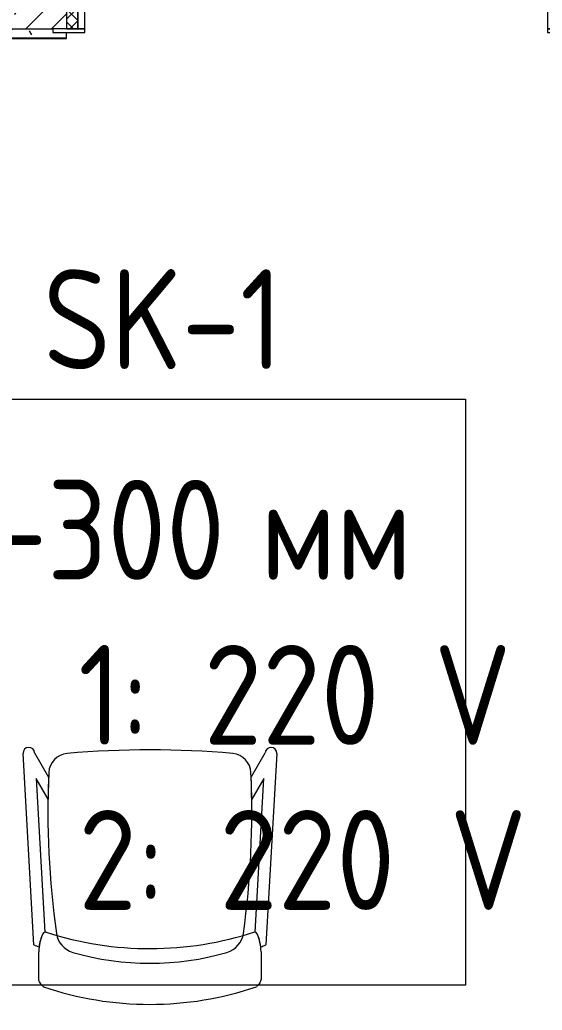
# Model space of a CAD drawing. Header units: millimetres. Extents: x -2911 to 185427, y -8553 to 29000.
# Drawn here: x 26257 to 27408, y 5517 to 7700 of the extents above; entities that cross this region are included whole.
import ezdxf

# ---------------------------------------------------------------- set-up
doc = ezdxf.new("R2010")
doc.units = ezdxf.units.MM
for name, color, linetype, lineweight in [('A-DOOR', 7, 'Continuous', 9), ('A-DOOR-1', 7, 'Continuous', 13), ('A-DOOR-FRAM', 7, 'Continuous', 13), ('A-DOOR-FRAM-1', 7, 'Continuous', 9), ('A-WALL', 7, 'Continuous', 9), ('E-ELEC-FIXT-IDEN', 7, 'Continuous', 9), ('I-WALL', 7, 'Continuous', 9)]:
    doc.layers.add(name, color=color, linetype=linetype, lineweight=lineweight)
for name, color, linetype, lineweight, true_color in [('A-WALL-1', 7, 'Continuous', 9, 0x3c3c3c), ('A-WALL-FNSH-1', 7, 'Continuous', 9, 0x3c3c3c), ('I-FURN-1', 7, 'Continuous', 9, 0xf0f0f0)]:
    doc.layers.add(name, color=color, linetype=linetype, lineweight=lineweight, true_color=true_color)
doc.styles.add('GOST Common', font='GOST_Common.ttf', dxfattribs={"width": 0.9, "height": 220})

# ---------------------------------------------------------------- blocks, each defined once
blk = doc.blocks.new('110_Дверь_СКБ_1Ст_Внутренняя1 - Д-4к_п__1100x2100h_Артистические EI30-23985503-План размещения напольных электротехнических лючков и розеток 2 этажа в осях 1-12')
at = {"layer": 'A-DOOR'}
h = blk.add_hatch(dxfattribs=at)
h.set_pattern_fill('FP_46', color=256, style=0, pattern_type=2)
h.set_pattern_definition([(135, (1751.41, 174.685), (-14.14214, -14.14214), []), (225, (1751.41, 174.685), (14.14214, -14.14214), [])])
h.paths.add_polyline_path([(562.5, -110), (562.5, 110), (537.5, 110), (537.5, -110)])
at = {"layer": 'A-DOOR-FRAM-1'}
h = blk.add_hatch(dxfattribs=at)
h.set_pattern_fill('FP_47', color=256, style=0, pattern_type=2)
h.set_pattern_definition([(45, (-371.384, 174.685), (-14.1421, 14.1421), []), (135, (-371.384, 174.685), (-14.1421, -14.1421), [])])
h.paths.add_polyline_path([(-512.5, -110), (-512.5, 110), (-537.5, 110), (-537.5, -110)])
at = {"layer": 'A-DOOR'}
blk.add_arc((-487.5, 110), 1000, 360, 90, dxfattribs=at)
at = {"layer": 'A-DOOR-1'}
for p, q in [((-487.5, 1110), (-487.5, 110)), ((-447.5, 1110), (-487.5, 1110)), ((-447.5, 110), (-447.5, 1110)), ((-487.5, 110), (-447.5, 110))]:
    blk.add_line(p, q, dxfattribs=at)
at = {"layer": 'A-DOOR-FRAM'}
for p, q in [((-497.5, 118), (-567.5, 118)), ((-567.5, 118), (-567.5, 110)), ((-567.5, 110), (-497.5, 110)), ((-512.5, 110), (-537.5, 110)), ((-537.5, 110), (-537.5, -110)), ((-487.5, 110), (-512.5, 110)), ((-512.5, 110), (-512.5, 30)), ((-512.5, -110), (-512.5, 110)), ((-497.5, 110), (-512.5, 110)), ((-512.5, 110), (-512.5, 109)), ((-497.5, 110), (-497.5, 118)), ((-497.5, 109), (-497.5, 110)), ((-487.5, 70), (-487.5, 110)), ((512.5, 110), (512.5, 70)), ((537.5, 110), (512.5, 110)), ((592.5, 118), (522.5, 118)), ((522.5, 118), (522.5, 110)), ((537.5, 110), (522.5, 110)), ((522.5, 110), (522.5, 109)), ((522.5, 110), (592.5, 110)), ((537.5, 30), (537.5, 110)), ((562.5, 110), (537.5, 110)), ((537.5, 110), (537.5, -110)), ((537.5, 109), (537.5, 110)), ((562.5, -110), (562.5, 110)), ((592.5, 110), (592.5, 118)), ((-512.5, 109), (-497.5, 109)), ((522.5, 109), (537.5, 109)), ((-477.5, 70), (-487.5, 70)), ((-477.5, 30), (-477.5, 70)), ((512.5, 70), (502.5, 70)), ((502.5, 70), (502.5, 30)), ((-512.5, 30), (-477.5, 30)), ((-497.5, 30), (-512.5, 30)), ((-512.5, 30), (-512.5, -110)), ((-497.5, -110), (-497.5, 30)), ((502.5, 30), (537.5, 30)), ((537.5, 30), (522.5, 30)), ((522.5, 30), (522.5, -110)), ((537.5, -110), (537.5, 30)), ((-497.5, -110), (-567.5, -110)), ((-567.5, -110), (-567.5, -118)), ((-567.5, -118), (-497.5, -118)), ((-537.5, -110), (-512.5, -110)), ((-512.5, -110), (-497.5, -110)), ((-497.5, -118), (-497.5, -110)), ((522.5, -110), (537.5, -110)), ((592.5, -110), (522.5, -110)), ((522.5, -110), (522.5, -118)), ((522.5, -118), (592.5, -118)), ((537.5, -110), (562.5, -110)), ((592.5, -118), (592.5, -110))]:
    blk.add_line(p, q, dxfattribs=at)
blk = doc.blocks.new('Chair_1 noor 78578 - 1_1-26230888-План размещения напольных электротехнических лючков и розеток 2 этажа в осях 1-12')
at = {"layer": 'I-FURN-1'}
for p, q in [((-141.2, -329.7), (-165.1, 92)), ((-139.7, 93.5), (-108.8, 39.9)), ((337.4, 39.9), (368.3, 93.5)), ((393.7, 92), (369.8, -329.7)), ((-136.5, 37.1), (-117.3, -302)), ((-110.2, -8.6), (-136.5, 37.1)), ((365.1, 37.1), (338.8, -8.6)), ((345.9, -302), (365.1, 37.1)), ((-130.5, -405.7), (-130.5, -344.8)), ((359.1, -344.8), (359.1, -405.7))]:
    blk.add_line(p, q, dxfattribs=at)
for centre, radius, start, end in [((-152.4, 92.7), 12.7, 3.25, 183.25), ((-64, 47.7), 44.5, 94.9088, 177.3739), ((114.8, -2033.8), 2133.6, 85.0956, 94.9088), ((292.6, 47.7), 44.4, 2.6261, 84.0604), ((381, 92.7), 12.7, 356.75, 176.75), ((1798.9, -37.7), 1909.3, 177.3739, 188.0341), ((-1570.3, -37.7), 1909.3, 351.9659, 2.6261), ((1798.9, -37.7), 1909.3, 177.6693, 179.1239), ((-1570.3, -37.7), 1909.3, 0.8761, 2.3307), ((-37.4, -344.8), 93.1, 155.0136, 180), ((-37.4, -344.8), 93.1, 155.0136, 173.5215), ((-116, -308.2), 6.35, 72.1724, 155.0136), ((-116, -308.2), 6.35, 101.5909, 155.0136), ((114.3, 408), 746, 252.1724, 288.0555), ((-41.4, -297.5), 50.8, 188.0341, 253.8265), ((270, -297.5), 50.8, 286.1735, 351.9659), ((344.3, -307.4), 6.35, 25.523, 78.5814), ((344.6, -308.2), 6.35, 24.9864, 78.4091), ((266, -344.8), 93.1, 0, 25.523), ((266, -344.8), 93.1, 6.4785, 24.9864), ((114.3, 279.3), 660.4, 247.2437, 248.3), ((114.3, 239.2), 609.6, 253.8265, 286.1735), ((114.3, 279.3), 660.4, 291.7, 292.7563), ((114.3, 271.9), 732.8, 251.3167, 288.6826)]:
    blk.add_arc(centre, radius, start, end, dxfattribs=at)
for points in [[(-120.4, -422.3), (-122, -420.8), (-124.7, -417.8), (-127.8, -413.5), (-129.8, -409.4), (-130.4, -406.9), (-130.5, -405.7)], [(359.1, -405.7), (359, -406.9), (358.4, -409.4), (356.4, -413.5), (353.3, -417.8), (350.6, -420.8), (349, -422.3)]]:
    blk.add_open_spline(points, degree=3, dxfattribs=at)

msp = doc.modelspace()

# ---------------------------------------------------------------- hatches: boundary and pattern name
at = {"layer": 'I-WALL'}
h = msp.add_hatch(dxfattribs=at)
h.set_pattern_fill('FP_15', color=256, style=0, pattern_type=2)
h.set_pattern_definition([(45, (0, 0), (-57.02463, 57.02463), []), (45, (57.025, 0), (-57.02463, 57.02463), [100.806, -20.161, 3.353, -16.808])])
h.paths.add_polyline_path([(29209.7, 7680), (29209.7, 7900), (27460, 7900), (27460, 7680), (28140, 7680)])
h.paths.add_polyline_path([(26180, 7680), (26360, 7680), (26360, 7900), (26160, 7900), (26160, 7680)])
h = msp.add_hatch(dxfattribs=at)
h.set_pattern_fill('FP_87', color=256, style=0, pattern_type=2)
h.set_pattern_definition([(0, (0, 0), (121.92, 30.48), [10.058, -81.382, 10.058, -81.382, -487.68]), (0, (0, 0), (121.92, 30.48), [-182.88, 10.058, -172.822, 10.058, -81.382, -213.36]), (0, (0, 0), (121.92, 30.48), [-457.2, 10.058, -50.902, 10.058, -142.342]), (120, (45.72, 15.24), (-87.356454, 90.345817), [10.058, -81.382, 10.058, -81.382, -487.68]), (120, (45.72, 15.24), (-87.356454, 90.345817), [-182.88, 10.058, -172.822, 10.058, -81.382, -213.36]), (120, (45.72, 15.24), (-87.356454, 90.345817), [-457.2, 10.058, -50.902, 10.058, -142.342]), (240, (60.96, 76.2), (-34.563546, -120.825817), [10.058, -81.382, 10.058, -81.382, -487.68]), (240, (60.96, 76.2), (-34.563546, -120.825817), [-182.88, 10.058, -172.822, 10.058, -81.382, -213.36]), (240, (60.96, 76.2), (-34.563546, -120.825817), [-457.2, 10.058, -50.902, 10.058, -142.342])])
h.paths.add_polyline_path([(27659, 7660), (27660, 7660), (27660, 7680), (27490, 7680), (27490, 7672), (27460, 7672), (27460, 7660), (27490, 7660)])
h.paths.add_polyline_path([(26360, 7660), (26360, 7672), (26330, 7672), (26330, 7680), (26180, 7680), (26180, 7660), (26330, 7660)])

# ---------------------------------------------------------------- linework, layer by layer
at = {"layer": 'A-WALL'}
msp.add_line((26160, 7680), (26330, 7680), dxfattribs=at)
at = {"layer": 'A-WALL-1'}
for p, q in [((26360, 7660), (26360, 7672)), ((26180, 7660), (26360, 7660))]:
    msp.add_line(p, q, dxfattribs=at)
at = {"layer": 'A-WALL-FNSH-1'}
for p, q in [((26181, 7659), (26360, 7659)), ((26360, 7659), (26360, 7660))]:
    msp.add_line(p, q, dxfattribs=at)
at = {"layer": 'E-ELEC-FIXT-IDEN', "flags": 128}
msp.add_lwpolyline([(25925.3, 6863.7), (27238.6, 6863.7), (27238.6, 5572.7), (25925.3, 5572.7)], close=True, dxfattribs=at)

# ---------------------------------------------------------------- block references
at = {"layer": 'A-DOOR'}
msp.add_blockref('110_Дверь_СКБ_1Ст_Внутренняя1 - Д-4к_п__1100x2100h_Артистические EI30-23985503-План размещения напольных электротехнических лючков и розеток 2 этажа в осях 1-12', (26897.5, 7790), dxfattribs=at)
at = {"layer": 'I-FURN-1'}
msp.add_blockref('Chair_1 noor 78578 - 1_1-26230888-План размещения напольных электротехнических лючков и розеток 2 этажа в осях 1-12', (26429.3, 5991.2), dxfattribs=at)

# ---------------------------------------------------------------- texts
at = {"layer": 'E-ELEC-FIXT-IDEN', "char_height": 220, "attachment_point": 1, "style": 'GOST Common'}
for s, insert, width in [('SK-1', (26308.4, 7150.1), 656.582), ('H-300 ', (26025.3, 6686.1), 923.544), ('мм', (26787.3, 6686.1), 375.19), ('   1: 220 V', (26025.3, 6322.3), 1291.519), ('   2: 220 V', (26025.3, 5958.5), 1342.025)]:
    msp.add_mtext(s, dxfattribs=dict(at, insert=insert, width=width))

doc.saveas('drawing.dxf')
